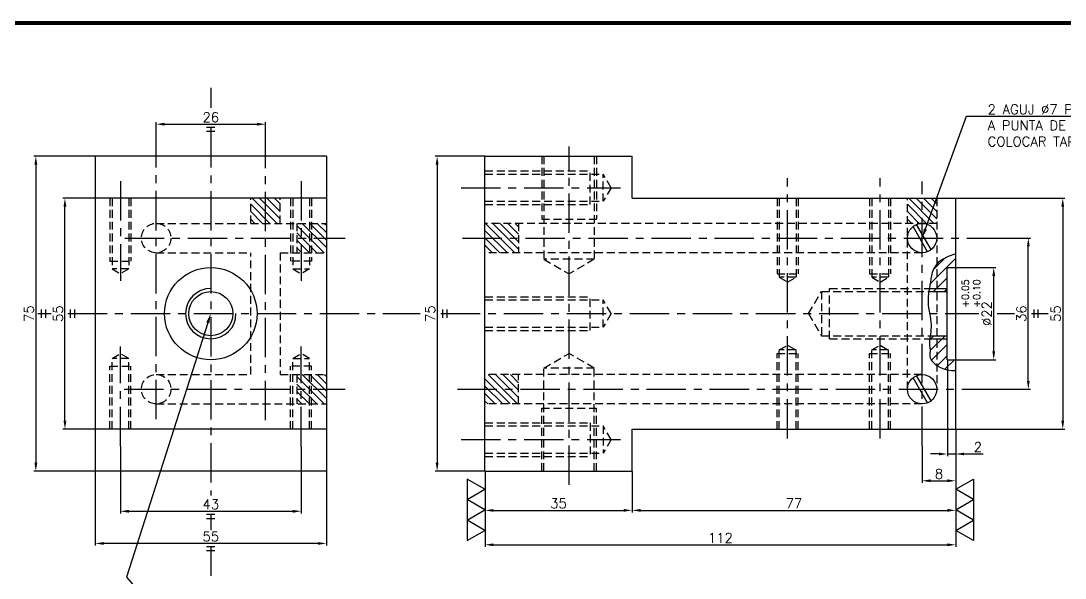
# Model space of a CAD drawing. Extents: x -13768 to 18086, y -10615 to 1188.
# Drawn here: x 1922.9 to 2171.4, y 154.8 to 287.5 of the extents above; entities that cross this region are included whole.
import ezdxf
from ezdxf import colors
from ezdxf.entities.mleader import LeaderData, LeaderLine
from ezdxf.math import Vec2, Vec3

# ---------------------------------------------------------------- set-up
doc = ezdxf.new("R2010")
doc.units = 0
doc.header["$LTSCALE"] = 7.5
doc.header["$MEASUREMENT"] = 0
doc.linetypes.add('CENTER', pattern=[2, 1.25, -0.25, 0.25, -0.25])
doc.linetypes.add('HIDDEN', pattern=[0.375, 0.25, -0.125])
doc.layers.get('0').update_dxf_attribs({"linetype": 'CONTINUOUS'})
doc.layers.get('DEFPOINTS').update_dxf_attribs({"linetype": 'CONTINUOUS'})
for name, color, linetype in [('0-CO', 3, 'CONTINUOUS'), ('CL', 1, 'CENTER'), ('CO', 3, 'CONTINUOUS'), ('FI', 1, 'CONTINUOUS'), ('OC', 1, 'HIDDEN'), ('RY', 5, 'CONTINUOUS')]:
    doc.layers.add(name, color=color, linetype=linetype)
doc.styles.add('ROMANS', font='ROMANS.SHX')
doc.dimstyles.new('1', dxfattribs={"dimtxt": 2.3, "dimasz": 2, "dimexe": 0.5, "dimexo": 0.0625, "dimgap": 0.5, "dimtad": 1, "dimdec": 4, "dimdsep": 46, "dimtxsty": 'ROMANS', "dimcen": -2, "dimclrt": 7, "dimadec": 0, "dimazin": 0, "dimtfac": 0.869565, "dimtdec": 4, "dimtmove": 0, "dimatfit": 3, "dimfxl": 1, "dimtolj": 1, "dimarcsym": 0})
pattern_1 = [(135, (14692.9719, 19673.561), (-0.883883476, -0.883883476), [])]
pattern_2 = [(135, (14728.3011, 19673.561), (-0.883883476, -0.883883476), [])]

# ---------------------------------------------------------------- blocks, each defined once
blk = doc.blocks.new('A3G')
at = {"const_width": 1}
blk.add_lwpolyline([(25, 287), (410, 287), (410, 10), (25, 10)], close=True, dxfattribs=at)
blk = doc.blocks.new('*D335')
at = {"layer": 'CO', "color": 0, "lineweight": -2}
for p, q in [((2033.35, 180.21), (2033.35, 170.42)), ((2068.35, 180.21), (2068.35, 170.42)), ((2035.35, 170.92), (2066.35, 170.92))]:
    blk.add_line(p, q, dxfattribs=at)
at = {"layer": 'CO', "color": 0}
for points in [[(2035.35, 171.26), (2035.35, 170.59), (2033.35, 170.92)], [(2066.35, 171.26), (2066.35, 170.59), (2068.35, 170.92)]]:
    blk.add_solid(points, dxfattribs=at)
at = {"layer": 'DEFPOINTS', "color": 0}
for p in [(2033.35, 180.27), (2068.35, 180.27), (2068.35, 170.92)]:
    blk.add_point(p, dxfattribs=at)
at = {"layer": 'CO', "color": 7, "insert": (2050.85, 172.57), "char_height": 2.3, "attachment_point": 5, "style": 'ROMANS'}
blk.add_mtext('\\A1;35', dxfattribs=at)
blk = doc.blocks.new('*D336')
at = {"layer": 'CO', "color": 0, "lineweight": -2}
for p, q in [((2145.35, 190.21), (2145.35, 170.42)), ((2068.35, 180.21), (2068.35, 170.42)), ((2070.35, 170.92), (2143.35, 170.92))]:
    blk.add_line(p, q, dxfattribs=at)
at = {"layer": 'CO', "color": 0}
for points in [[(2070.35, 171.26), (2070.35, 170.59), (2068.35, 170.92)], [(2143.35, 171.26), (2143.35, 170.59), (2145.35, 170.92)]]:
    blk.add_solid(points, dxfattribs=at)
at = {"layer": 'DEFPOINTS', "color": 0}
for p in [(2145.35, 190.27), (2068.35, 180.27), (2145.35, 170.92)]:
    blk.add_point(p, dxfattribs=at)
at = {"layer": 'CO', "color": 7, "insert": (2106.85, 172.57), "char_height": 2.3, "attachment_point": 5, "style": 'ROMANS'}
blk.add_mtext('\\A1;77', dxfattribs=at)
blk = doc.blocks.new('*D337')
at = {"layer": 'CO', "color": 0, "lineweight": -2}
for p, q in [((2145.35, 190.21), (2145.35, 162.23)), ((2033.35, 180.21), (2033.35, 162.23)), ((2035.35, 162.73), (2143.35, 162.73))]:
    blk.add_line(p, q, dxfattribs=at)
at = {"layer": 'CO', "color": 0}
for points in [[(2035.35, 163.06), (2035.35, 162.39), (2033.35, 162.73)], [(2143.35, 163.06), (2143.35, 162.39), (2145.35, 162.73)]]:
    blk.add_solid(points, dxfattribs=at)
at = {"layer": 'DEFPOINTS', "color": 0}
for p in [(2145.35, 190.27), (2033.35, 180.27), (2145.35, 162.73)]:
    blk.add_point(p, dxfattribs=at)
at = {"layer": 'CO', "color": 7, "insert": (2089.35, 164.38), "char_height": 2.3, "attachment_point": 5, "style": 'ROMANS'}
blk.add_mtext('\\A1;112', dxfattribs=at)
blk = doc.blocks.new('*D346')
at = {"layer": 'CO', "color": 0, "lineweight": -2}
for p, q in [((2145.35, 190.15), (2145.35, 177.47)), ((2137.35, 186.18), (2137.35, 177.47)), ((2139.35, 177.97), (2143.35, 177.97))]:
    blk.add_line(p, q, dxfattribs=at)
at = {"layer": 'CO', "color": 0}
for points in [[(2139.35, 178.31), (2139.35, 177.64), (2137.35, 177.97)], [(2143.35, 178.31), (2143.35, 177.64), (2145.35, 177.97)]]:
    blk.add_solid(points, dxfattribs=at)
at = {"layer": 'DEFPOINTS', "color": 0}
for p in [(2145.35, 190.21), (2137.35, 186.25), (2145.35, 177.97)]:
    blk.add_point(p, dxfattribs=at)
at = {"layer": 'CO', "color": 7, "insert": (2141.35, 179.62), "char_height": 2.3, "attachment_point": 5, "style": 'ROMANS'}
blk.add_mtext('\\A1;8', dxfattribs=at)
blk = doc.blocks.new('*D347')
at = {"layer": 'CO', "color": 0, "lineweight": -2}
for p, q in [((2149.73, 235.77), (2163.12, 235.77)), ((2162.62, 201.77), (2162.62, 233.77)), ((2149.73, 199.77), (2163.12, 199.77))]:
    blk.add_line(p, q, dxfattribs=at)
at = {"layer": 'CO', "color": 0}
for points in [[(2162.28, 233.77), (2162.95, 233.77), (2162.62, 235.77)], [(2162.28, 201.77), (2162.95, 201.77), (2162.62, 199.77)]]:
    blk.add_solid(points, dxfattribs=at)
at = {"layer": 'DEFPOINTS', "color": 0}
for p in [(2149.66, 235.77), (2162.62, 235.77), (2149.66, 199.77)]:
    blk.add_point(p, dxfattribs=at)
at = {"layer": 'CO', "color": 7, "insert": (2160.97, 217.77), "char_height": 2.3, "attachment_point": 5, "rotation": 90, "style": 'ROMANS'}
blk.add_mtext('\\A1;36', dxfattribs=at)
blk = doc.blocks.new('*D348')
at = {"layer": 'CO', "color": 0, "lineweight": -2}
for p, q in [((2145.41, 245.27), (2171.31, 245.27)), ((2170.81, 243.27), (2170.81, 192.27)), ((2145.41, 190.27), (2171.31, 190.27))]:
    blk.add_line(p, q, dxfattribs=at)
at = {"layer": 'CO', "color": 0}
for points in [[(2170.47, 243.27), (2171.14, 243.27), (2170.81, 245.27)], [(2170.47, 192.27), (2171.14, 192.27), (2170.81, 190.27)]]:
    blk.add_solid(points, dxfattribs=at)
at = {"layer": 'DEFPOINTS', "color": 0}
for p in [(2145.35, 245.27), (2145.35, 190.27), (2170.81, 190.27)]:
    blk.add_point(p, dxfattribs=at)
at = {"layer": 'CO', "color": 7, "insert": (2169.16, 217.77), "char_height": 2.3, "attachment_point": 5, "rotation": 90, "style": 'ROMANS'}
blk.add_mtext('\\A1;55', dxfattribs=at)
blk = doc.blocks.new('*D349')
at = {"layer": 'CO', "color": 0, "lineweight": -2}
for p, q in [((2033.29, 255.27), (2021.46, 255.27)), ((2021.96, 253.27), (2021.96, 182.27)), ((2033.29, 180.27), (2021.46, 180.27))]:
    blk.add_line(p, q, dxfattribs=at)
at = {"layer": 'CO', "color": 0}
for points in [[(2021.62, 253.27), (2022.29, 253.27), (2021.96, 255.27)], [(2021.62, 182.27), (2022.29, 182.27), (2021.96, 180.27)]]:
    blk.add_solid(points, dxfattribs=at)
at = {"layer": 'DEFPOINTS', "color": 0}
for p in [(2033.35, 255.27), (2021.96, 180.27), (2033.35, 180.27)]:
    blk.add_point(p, dxfattribs=at)
at = {"layer": 'CO', "color": 7, "insert": (2020.31, 217.77), "char_height": 2.3, "attachment_point": 5, "rotation": 90, "style": 'ROMANS'}
blk.add_mtext('\\A1;75', dxfattribs=at)
blk = doc.blocks.new('*D350')
at = {"layer": 'CO', "color": 0, "lineweight": -2}
for p, q in [((1940.61, 180.21), (1940.61, 162.55)), ((1995.61, 180.21), (1995.61, 162.55)), ((1993.61, 163.05), (1942.61, 163.05))]:
    blk.add_line(p, q, dxfattribs=at)
at = {"layer": 'CO', "color": 0}
for points in [[(1942.61, 163.38), (1942.61, 162.71), (1940.61, 163.05)], [(1993.61, 163.38), (1993.61, 162.71), (1995.61, 163.05)]]:
    blk.add_solid(points, dxfattribs=at)
at = {"layer": 'DEFPOINTS', "color": 0}
for p in [(1940.61, 180.27), (1995.61, 180.27), (1940.61, 163.05)]:
    blk.add_point(p, dxfattribs=at)
at = {"layer": 'CO', "color": 7, "insert": (1968.11, 164.7), "char_height": 2.3, "attachment_point": 5, "style": 'ROMANS'}
blk.add_mtext('\\A1;55', dxfattribs=at)
blk = doc.blocks.new('*D351')
at = {"layer": 'CO', "color": 0, "lineweight": -2}
for p, q in [((1940.54, 245.27), (1932.91, 245.27)), ((1933.41, 192.27), (1933.41, 243.27)), ((1940.54, 190.27), (1932.91, 190.27))]:
    blk.add_line(p, q, dxfattribs=at)
at = {"layer": 'CO', "color": 0}
for points in [[(1933.07, 243.27), (1933.74, 243.27), (1933.41, 245.27)], [(1933.07, 192.27), (1933.74, 192.27), (1933.41, 190.27)]]:
    blk.add_solid(points, dxfattribs=at)
at = {"layer": 'DEFPOINTS', "color": 0}
for p in [(1933.41, 245.27), (1940.61, 245.27), (1940.61, 190.27)]:
    blk.add_point(p, dxfattribs=at)
at = {"layer": 'CO', "color": 7, "insert": (1931.76, 217.77), "char_height": 2.3, "attachment_point": 5, "rotation": 90, "style": 'ROMANS'}
blk.add_mtext('\\A1;55', dxfattribs=at)
blk = doc.blocks.new('*D352')
at = {"layer": 'CO', "color": 0, "lineweight": -2}
for p, q in [((1940.54, 255.27), (1925.99, 255.27)), ((1926.49, 253.27), (1926.49, 182.27)), ((1940.54, 180.27), (1925.99, 180.27))]:
    blk.add_line(p, q, dxfattribs=at)
at = {"layer": 'CO', "color": 0}
for points in [[(1926.16, 253.27), (1926.83, 253.27), (1926.49, 255.27)], [(1926.16, 182.27), (1926.83, 182.27), (1926.49, 180.27)]]:
    blk.add_solid(points, dxfattribs=at)
at = {"layer": 'DEFPOINTS', "color": 0}
for p in [(1940.61, 255.27), (1926.49, 180.27), (1940.61, 180.27)]:
    blk.add_point(p, dxfattribs=at)
at = {"layer": 'CO', "color": 7, "insert": (1924.84, 217.77), "char_height": 2.3, "attachment_point": 5, "rotation": 90, "style": 'ROMANS'}
blk.add_mtext('\\A1;75', dxfattribs=at)
blk = doc.blocks.new('*D354')
at = {"layer": 'CO', "color": 0, "lineweight": -2}
for p, q in [((1955.11, 257.61), (1955.11, 263.39)), ((1981.11, 257.61), (1981.11, 263.39)), ((1957.11, 262.89), (1979.11, 262.89))]:
    blk.add_line(p, q, dxfattribs=at)
at = {"layer": 'CO', "color": 0}
for points in [[(1957.11, 263.23), (1957.11, 262.56), (1955.11, 262.89)], [(1979.11, 263.23), (1979.11, 262.56), (1981.11, 262.89)]]:
    blk.add_solid(points, dxfattribs=at)
at = {"layer": 'DEFPOINTS', "color": 0}
for p in [(1981.11, 262.89), (1955.11, 257.55), (1981.11, 257.55)]:
    blk.add_point(p, dxfattribs=at)
at = {"layer": 'CO', "color": 7, "insert": (1968.11, 264.54), "char_height": 2.3, "attachment_point": 5, "style": 'ROMANS'}
blk.add_mtext('\\A1;26', dxfattribs=at)
blk = doc.blocks.new('*D355')
at = {"layer": 'CO', "color": 0, "lineweight": -2}
for p, q in [((1946.61, 186.14), (1946.61, 170.21)), ((1989.61, 186.14), (1989.61, 170.21)), ((1948.61, 170.71), (1987.61, 170.71))]:
    blk.add_line(p, q, dxfattribs=at)
at = {"layer": 'CO', "color": 0}
for points in [[(1948.61, 171.04), (1948.61, 170.37), (1946.61, 170.71)], [(1987.61, 171.04), (1987.61, 170.37), (1989.61, 170.71)]]:
    blk.add_solid(points, dxfattribs=at)
at = {"layer": 'DEFPOINTS', "color": 0}
for p in [(1946.61, 186.2), (1989.61, 186.2), (1989.61, 170.71)]:
    blk.add_point(p, dxfattribs=at)
at = {"layer": 'CO', "color": 7, "insert": (1968.11, 172.36), "char_height": 2.3, "attachment_point": 5, "style": 'ROMANS'}
blk.add_mtext('\\A1;43', dxfattribs=at)
blk = doc.blocks.new('*D399')
at = {"layer": 'CO', "color": 0, "lineweight": -2}
for p, q in [((2145.41, 228.77), (2154.89, 228.77)), ((2154.39, 208.77), (2154.39, 226.77)), ((2145.41, 206.77), (2154.89, 206.77))]:
    blk.add_line(p, q, dxfattribs=at)
at = {"layer": 'CO', "color": 0}
for points in [[(2154.06, 226.77), (2154.73, 226.77), (2154.39, 228.77)], [(2154.06, 208.77), (2154.73, 208.77), (2154.39, 206.77)]]:
    blk.add_solid(points, dxfattribs=at)
at = {"layer": 'DEFPOINTS', "color": 0}
for p in [(2145.35, 228.77), (2154.39, 228.77), (2145.35, 206.77)]:
    blk.add_point(p, dxfattribs=at)
at = {"layer": 'CO', "color": 7, "insert": (2152.74, 217.77), "char_height": 2.3, "attachment_point": 5, "rotation": 90, "style": 'ROMANS'}
blk.add_mtext('\\A1;%%C22', dxfattribs=at)
blk = doc.blocks.new('*D400')
at = {"layer": 'CO', "color": 0, "lineweight": -2}
for p, q in [((2143.35, 206.71), (2143.35, 183.85)), ((2145.35, 190.21), (2145.35, 183.85)), ((2141.35, 184.35), (2139.35, 184.35)), ((2143.35, 184.35), (2145.35, 184.35)), ((2147.35, 184.35), (2151.88, 184.35))]:
    blk.add_line(p, q, dxfattribs=at)
at = {"layer": 'CO', "color": 0}
for points in [[(2141.35, 184.68), (2141.35, 184.02), (2143.35, 184.35)], [(2147.35, 184.68), (2147.35, 184.02), (2145.35, 184.35)]]:
    blk.add_solid(points, dxfattribs=at)
at = {"layer": 'DEFPOINTS', "color": 0}
for p in [(2143.35, 206.77), (2145.35, 190.27), (2145.35, 184.35)]:
    blk.add_point(p, dxfattribs=at)
at = {"layer": 'CO', "color": 7, "insert": (2150.61, 186), "char_height": 2.3, "attachment_point": 5, "style": 'ROMANS'}
blk.add_mtext('\\A1;2', dxfattribs=at)
blk = doc.blocks.new('TOL')
at = {"layer": '0-CO', "style": 'ROMANS'}
for tag, p in [('TOLSUP', (2.34, 3.94)), ('TOLINF', (2.34, 1.29))]:
    blk.add_attdef(tag, p, '', height=1.64, dxfattribs=at)

msp = doc.modelspace()

# ---------------------------------------------------------------- hatches: boundary and pattern name
at = {"layer": 'CO'}
h = msp.add_hatch(dxfattribs=at)
h.set_pattern_fill('ANSI31', color=256, scale=10, angle=90, style=0)
h.set_pattern_definition(pattern_2)
h.paths.add_polyline_path([(1984.60617, 239.27395), (1984.60617, 245.27395), (1981.10617, 245.27395), (1981.10617, 239.27395)])
h.paths.add_polyline_path([(1977.60617, 239.27395), (1981.10617, 239.27395), (1981.10617, 245.27395), (1977.60617, 245.27395)])
h = msp.add_hatch(dxfattribs=at)
h.set_pattern_fill('ANSI31', color=256, scale=10, angle=90, style=0)
h.set_pattern_definition([(135, (14884.5428, 19673.561), (-0.883883476, -0.883883476), [])])
h.paths.add_polyline_path([(2137.34794, 245.27395), (2137.34794, 239.27395), (2140.84794, 239.27395), (2140.84794, 245.27395)])
h.paths.add_polyline_path([(2133.84794, 245.27395), (2133.84794, 239.27395), (2137.34794, 239.27395), (2137.34794, 245.27395)])
h = msp.add_hatch(dxfattribs=at)
h.set_pattern_fill('ANSI31', color=256, scale=10, angle=90, style=0)
h.set_pattern_definition([(135, (14728.3011, 19709.561), (-0.883883476, -0.883883476), [])])
h.paths.add_polyline_path([(1992.10617, 235.77395), (1992.10617, 232.27395), (1995.60617, 232.27395), (1995.60617, 235.77395)])
h.paths.add_polyline_path([(1992.10617, 239.27395), (1992.10617, 235.77395), (1995.60617, 235.77395), (1995.60617, 239.27395)])
h.paths.add_polyline_path([(1991.60617, 239.27395), (1991.60617, 235.77395), (1992.10617, 235.77395), (1992.10617, 239.27395)])
h.paths.add_polyline_path([(1991.60617, 235.77395), (1991.60617, 232.27395), (1992.10617, 232.27395), (1992.10617, 235.77395)])
h.paths.add_polyline_path([(1989.60617, 235.77395), (1989.60617, 232.27395), (1991.60617, 232.27395), (1991.60617, 235.77395)])
h.paths.add_polyline_path([(1989.60617, 239.27395), (1989.60617, 235.77395), (1991.60617, 235.77395), (1991.60617, 239.27395)])
h.paths.add_polyline_path([(1988.60617, 239.27395), (1988.60617, 235.77395), (1989.60617, 235.77395), (1989.60617, 239.27395)])
h.paths.add_polyline_path([(1988.60617, 235.77395), (1988.60617, 232.27395), (1989.60617, 232.27395), (1989.60617, 235.77395)])
h = msp.add_hatch(dxfattribs=at)
h.set_pattern_fill('ANSI31', color=256, scale=10, angle=90, style=0)
h.set_pattern_definition(pattern_1)
h.paths.add_polyline_path([(2033.34794, 235.77395), (2033.34794, 232.27395), (2041.34794, 232.27395), (2041.34794, 235.77395)])
h.paths.add_polyline_path([(2033.34794, 239.27395), (2033.34794, 235.77395), (2041.34794, 235.77395), (2041.34794, 239.27395)])
h = msp.add_hatch(dxfattribs=at)
h.set_pattern_fill('ANSI31', color=256, scale=10, angle=90, style=0)
h.set_pattern_definition(pattern_2)
h.paths.add_polyline_path([(1992.10617, 199.77395), (1992.10617, 196.27395), (1995.60617, 196.27395), (1995.60617, 199.77395)])
h.paths.add_polyline_path([(1992.10617, 203.27395), (1992.10617, 199.77395), (1995.60617, 199.77395), (1995.60617, 203.27395)])
h.paths.add_polyline_path([(1991.60617, 203.27395), (1991.60617, 199.77395), (1992.10617, 199.77395), (1992.10617, 203.27395)])
h.paths.add_polyline_path([(1991.60617, 199.77395), (1991.60617, 196.27395), (1992.10617, 196.27395), (1992.10617, 199.77395)])
h.paths.add_polyline_path([(1989.60617, 199.77395), (1989.60617, 196.27395), (1991.60617, 196.27395), (1991.60617, 199.77395)])
h.paths.add_polyline_path([(1989.60617, 203.27395), (1989.60617, 199.77395), (1991.60617, 199.77395), (1991.60617, 203.27395)])
h.paths.add_polyline_path([(1988.60617, 203.27395), (1988.60617, 199.77395), (1989.60617, 199.77395), (1989.60617, 203.27395)])
h.paths.add_polyline_path([(1988.60617, 199.77395), (1988.60617, 196.27395), (1989.60617, 196.27395), (1989.60617, 199.77395)])
h = msp.add_hatch(dxfattribs=at)
h.set_pattern_fill('ANSI31', color=256, scale=10, angle=90, style=0)
h.set_pattern_definition(pattern_1)
h.paths.add_polyline_path([(2033.34794, 199.77395), (2033.34794, 196.27395), (2041.34794, 196.27395), (2041.34794, 199.77395)])
h.paths.add_polyline_path([(2033.34794, 203.27395), (2033.34794, 199.77395), (2041.34794, 199.77395), (2041.34794, 203.27395)])
at = {"layer": 'RY'}
h = msp.add_hatch(dxfattribs=at)
h.set_pattern_fill('ANSI31', color=256, scale=15, style=0)
h.set_pattern_definition([(45, (11842.4149, -10022.9825), (-1.32582521, 1.32582521), [])])
h.paths.add_polyline_path([(2143.34794, 228.77395), (2145.34794, 228.77395), (2145.34794, 232.01217), (2143.56692, 231.38177), (2142.20557, 230.69262), (2141.20281, 229.95732), (2140.84794, 229.57042), (2140.84794, 223.77395), (2143.34794, 223.77395)])
h.paths.add_polyline_path([(2140.84794, 229.57042), (2140.49759, 229.18847), (2140.02885, 228.39865), (2139.73552, 227.60045), (2139.55655, 226.80648), (2139.43086, 226.02932), (2139.30867, 225.27874), (2139.1852, 224.55324), (2139.06692, 223.84847), (2139.05538, 223.77395), (2140.84794, 223.77395)])
h.paths.add_polyline_path([(2140.84794, 223.77395), (2139.05538, 223.77395), (2138.96034, 223.1601), (2138.94254, 223.02395), (2140.84794, 223.02395)])
h.paths.add_polyline_path([(2143.34794, 223.77395), (2140.84794, 223.77395), (2140.84794, 223.02395), (2143.34794, 223.02395)])
h.paths.add_polyline_path([(2143.34794, 211.77395), (2140.84794, 211.77395), (2140.84794, 205.45043), (2141.05653, 205.29826), (2141.72298, 204.91953), (2142.48784, 204.59777), (2143.34861, 204.35611), (2144.3028, 204.21768), (2145.34794, 204.20561), (2145.34794, 206.77395), (2143.34794, 206.77395)])
h.paths.add_polyline_path([(2140.84794, 211.77395), (2139.17928, 211.77395), (2139.1376, 211.45446), (2139.10111, 211.05396), (2139.09211, 210.69595), (2139.10601, 210.37572), (2139.13545, 210.08693), (2139.17307, 209.82326), (2139.2115, 209.57838), (2139.24339, 209.34596), (2139.26138, 209.11966), (2139.25811, 208.89316), (2139.2303, 208.66057), (2139.19099, 208.41783), (2139.1573, 208.1613), (2139.14636, 207.88736), (2139.17528, 207.59239), (2139.26118, 207.27276), (2139.4212, 206.92485), (2139.67244, 206.54503), (2140.02877, 206.13414), (2140.49096, 205.71084), (2140.84794, 205.45043)])
h.paths.add_polyline_path([(2140.84794, 212.52395), (2139.28567, 212.52395), (2139.26458, 212.37407), (2139.19516, 211.89564), (2139.17928, 211.77395), (2140.84794, 211.77395)])
h.paths.add_polyline_path([(2143.34794, 212.52395), (2140.84794, 212.52395), (2140.84794, 211.77395), (2143.34794, 211.77395)])

# ---------------------------------------------------------------- linework, layer by layer
for p, q in [((1995.60617, 255.27395), (1940.60617, 255.27395)), ((1940.60617, 255.27395), (1940.60617, 180.27395)), ((1995.60617, 255.27395), (1995.60617, 180.27395)), ((2033.34794, 255.27395), (2068.34794, 255.27395)), ((2033.34794, 180.27395), (2033.34794, 255.27395)), ((2068.34794, 245.27395), (2068.34794, 255.27395)), ((1995.60617, 245.27395), (1940.60617, 245.27395)), ((2068.34794, 245.27395), (2145.34794, 245.27395)), ((2145.34794, 190.27395), (2145.34794, 245.27395)), ((2138.64697, 232.52395), (2135.18287, 238.52395)), ((2139.513, 233.02395), (2136.0489, 239.02395)), ((2143.34794, 206.77395), (2143.34794, 228.77395)), ((2143.34794, 228.77395), (2145.34794, 228.77395)), ((2138.94254, 223.02395), (2143.34794, 223.02395)), ((2139.28567, 212.52395), (2143.34794, 212.52395)), ((2143.34794, 206.77395), (2145.34794, 206.77395)), ((2138.64697, 196.52395), (2135.18287, 202.52395)), ((2139.513, 197.02395), (2136.0489, 203.02395)), ((1995.60617, 190.27395), (1940.60617, 190.27395)), ((2068.34794, 190.27395), (2145.34794, 190.27395)), ((2068.34794, 180.27395), (2068.34794, 190.27395)), ((1995.60617, 180.27395), (1940.60617, 180.27395)), ((2033.34794, 180.27395), (2068.34794, 180.27395))]:
    msp.add_line(p, q)
for centre, radius in [((2137.34794, 235.77395), 3.5), ((1968.10617, 217.77395), 11), ((1968.10617, 217.77395), 5.25), ((2137.34794, 199.77395), 3.5)]:
    msp.add_circle(centre, radius)
at = {"layer": 'CL'}
for p, q in [((1968.10617, 271.52439), (1968.10617, 266.79201)), ((1968.10617, 261.94421), (1968.10617, 174.45971)), ((1955.10617, 192.60943), (1955.10617, 257.54565)), ((1981.10617, 192.39663), (1981.10617, 257.54565)), ((2053.34794, 176.98246), (2053.34794, 257.54565)), ((1946.60617, 249.34713), (1946.60617, 225.5863)), ((1989.60617, 249.34713), (1989.60617, 225.5863)), ((2105.34794, 188.04637), (2105.34794, 250.01057)), ((2127.34794, 188.04637), (2127.34794, 250.01057)), ((2137.34794, 186.24695), (2137.34794, 249.25655)), ((2027.64594, 247.77395), (2065.56421, 247.77395)), ((1947.65598, 235.77395), (2000.05408, 235.77395)), ((2027.97403, 235.77395), (2149.66353, 235.77395)), ((1926.95408, 217.77395), (1930.15013, 217.77395)), ((1934.06365, 217.77395), (2017.95173, 217.77395)), ((2022.81831, 217.77395), (2150.86185, 217.77395)), ((2155.1994, 217.77395), (2159.32807, 217.77395)), ((2163.34636, 217.77395), (2167.36464, 217.77395)), ((1946.60617, 186.20078), (1946.60617, 209.96161)), ((1989.60617, 186.20078), (1989.60617, 209.96161)), ((1947.46366, 199.77395), (2000.05408, 199.77395)), ((2026.7922, 199.77395), (2149.66353, 199.77395)), ((2027.64594, 187.77395), (2065.56421, 187.77395)), ((1968.10617, 170.01731), (1968.10617, 166.21874)), ((1968.10617, 162.29139), (1968.10617, 155.29429))]:
    msp.add_line(p, q, dxfattribs=at)
at = {"layer": 'CO'}
for p, q in [((1969.07808, 262.11851), (1967.07796, 262.11851)), ((1969.07808, 261.11851), (1967.07796, 261.11851)), ((1927.77241, 218.74586), (1927.77241, 216.74574)), ((1928.77241, 218.74586), (1928.77241, 216.74574)), ((1934.68716, 218.74586), (1934.68716, 216.74574)), ((1935.68716, 218.74586), (1935.68716, 216.74574)), ((2023.23613, 218.74586), (2023.23613, 216.74574)), ((2024.23613, 218.74586), (2024.23613, 216.74574)), ((2163.89628, 218.74586), (2163.89628, 216.74574)), ((2164.89628, 218.74586), (2164.89628, 216.74574)), ((1969.07808, 169.93203), (1967.07796, 169.93203)), ((1969.07808, 168.93203), (1967.07796, 168.93203)), ((1969.07808, 162.27133), (1967.07796, 162.27133)), ((1969.07808, 161.27133), (1967.07796, 161.27133))]:
    msp.add_line(p, q, dxfattribs=at)
for points in [[(2033.34794, 175.9362), (2029.11454, 178.38035), (2029.11454, 173.49205)], [(2145.34794, 175.9362), (2149.58133, 178.38035), (2149.58133, 173.49205)], [(2033.34794, 171.04789), (2029.11454, 173.49205), (2029.11454, 168.60374)], [(2145.34794, 171.04789), (2149.58133, 173.49205), (2149.58133, 168.60374)], [(2033.34794, 166.15959), (2029.11454, 168.60374), (2029.11454, 163.71544)], [(2145.34794, 166.15959), (2149.58133, 168.60374), (2149.58133, 163.71544)]]:
    msp.add_lwpolyline(points, close=True, dxfattribs=at)
at = {"layer": 'FI'}
for p, q in [((2139.05538, 223.77395), (2143.34794, 223.77395)), ((2139.17928, 211.77395), (2143.34794, 211.77395))]:
    msp.add_line(p, q, dxfattribs=at)
msp.add_lwpolyline([(2145.34794, 232.01217), (2143.56692, 231.38177), (2142.20557, 230.69262), (2141.20281, 229.95732), (2140.49759, 229.18847), (2140.02885, 228.39865), (2139.73552, 227.60045), (2139.55655, 226.80648), (2139.43086, 226.02932), (2139.30867, 225.27874), (2139.1852, 224.55324), (2139.06692, 223.84847), (2138.96034, 223.1601), (2138.87193, 222.48379), (2138.80818, 221.81521), (2138.77557, 221.15003), (2138.78059, 220.48391), (2138.82683, 219.81369), (2138.90626, 219.14094), (2139.00795, 218.46842), (2139.12098, 217.79886), (2139.23441, 217.13502), (2139.33733, 216.47965), (2139.4188, 215.83549), (2139.4679, 215.2053), (2139.47706, 214.59193), (2139.45211, 213.9987), (2139.40225, 213.42903), (2139.33668, 212.88635), (2139.26458, 212.37407), (2139.19516, 211.89564), (2139.1376, 211.45446), (2139.10111, 211.05396), (2139.09211, 210.69595), (2139.10601, 210.37572), (2139.13545, 210.08693), (2139.17307, 209.82326), (2139.2115, 209.57838), (2139.24339, 209.34596), (2139.26138, 209.11966), (2139.25811, 208.89316), (2139.2303, 208.66057), (2139.19099, 208.41783), (2139.1573, 208.1613), (2139.14636, 207.88736), (2139.17528, 207.59239), (2139.26118, 207.27276), (2139.4212, 206.92485), (2139.67244, 206.54503), (2140.02877, 206.13414), (2140.49096, 205.71084), (2141.05653, 205.29826), (2141.72298, 204.91953), (2142.48784, 204.59777), (2143.34861, 204.35611), (2144.3028, 204.21768), (2145.34794, 204.20561)], dxfattribs=at)
msp.add_arc((1968.10617, 217.77395), 6, 90, 0, dxfattribs=at)
at = {"layer": 'OC'}
for p, q in [((2046.84794, 255.27395), (2046.84794, 240.27395)), ((2047.34794, 255.27395), (2047.34794, 230.73806)), ((2059.34794, 255.27395), (2059.34794, 230.73806)), ((2059.84794, 255.27395), (2059.84794, 240.27395)), ((2033.34794, 251.77395), (2058.34794, 251.77395)), ((2033.34794, 251.02395), (2061.47155, 251.02395)), ((2058.34794, 243.77395), (2058.34794, 251.77395)), ((2063.34794, 247.77395), (2061.47155, 251.02395)), ((2061.47155, 244.52395), (2061.47155, 251.02395)), ((2063.34794, 247.77395), (2061.47155, 244.52395)), ((1944.10617, 245.27395), (1944.10617, 230.27395)), ((1944.60617, 245.27395), (1944.60617, 228.42865)), ((1948.60617, 245.27395), (1948.60617, 228.42865)), ((1949.10617, 245.27395), (1949.10617, 230.27395)), ((1977.60617, 239.27395), (1977.60617, 245.27395)), ((1984.60617, 239.27395), (1984.60617, 245.27395)), ((1987.10617, 245.27395), (1987.10617, 230.27395)), ((1987.60617, 245.27395), (1987.60617, 228.42865)), ((1991.60617, 245.27395), (1991.60617, 228.42865)), ((1992.10617, 245.27395), (1992.10617, 230.27395)), ((2033.34794, 244.52395), (2061.47155, 244.52395)), ((2033.34794, 243.77395), (2058.34794, 243.77395)), ((2102.84794, 245.27395), (2102.84794, 227.27395)), ((2103.34794, 245.27395), (2103.34794, 226.42865)), ((2107.34794, 245.27395), (2107.34794, 226.42865)), ((2107.84794, 245.27395), (2107.84794, 227.27395)), ((2124.84794, 245.27395), (2124.84794, 227.27395)), ((2125.34794, 245.27395), (2125.34794, 226.42865)), ((2129.34794, 245.27395), (2129.34794, 226.42865)), ((2129.84794, 245.27395), (2129.84794, 227.27395)), ((2133.84794, 199.77395), (2133.84794, 245.27395)), ((2140.84794, 245.27395), (2140.84794, 199.77395)), ((1955.10617, 239.27395), (1995.60617, 239.27395)), ((1988.60617, 239.27395), (1988.60617, 232.27395)), ((2140.84794, 239.27395), (2033.34794, 239.27395)), ((2041.34794, 239.27395), (2041.34794, 232.27395)), ((2046.84794, 240.27395), (2059.84794, 240.27395)), ((1955.10617, 232.27395), (1977.60617, 232.27395)), ((1977.60617, 203.27395), (1977.60617, 232.27395)), ((1984.60617, 232.27395), (1995.60617, 232.27395)), ((1984.60617, 232.27395), (1984.60617, 203.27395)), ((2137.34794, 232.27395), (2033.34794, 232.27395)), ((1944.10617, 230.27395), (1949.10617, 230.27395)), ((1992.10617, 230.27395), (1987.10617, 230.27395)), ((2047.34794, 230.73806), (2053.34794, 227.27395)), ((2059.34794, 230.73806), (2047.34794, 230.73806)), ((2059.34794, 230.73806), (2053.34794, 227.27395)), ((1944.60617, 228.42865), (1946.60617, 227.27395)), ((1948.60617, 228.42865), (1944.60617, 228.42865)), ((1948.60617, 228.42865), (1946.60617, 227.27395)), ((1987.60617, 228.42865), (1989.60617, 227.27395)), ((1987.60617, 228.42865), (1991.60617, 228.42865)), ((1991.60617, 228.42865), (1989.60617, 227.27395)), ((2102.84794, 227.27395), (2107.84794, 227.27395)), ((2103.34794, 226.42865), (2105.34794, 225.27395)), ((2107.34794, 226.42865), (2103.34794, 226.42865)), ((2105.34794, 225.27395), (2107.34794, 226.42865)), ((2124.84794, 227.27395), (2129.84794, 227.27395)), ((2125.34794, 226.42865), (2127.34794, 225.27395)), ((2129.34794, 226.42865), (2125.34794, 226.42865)), ((2127.34794, 225.27395), (2129.34794, 226.42865)), ((2115.34794, 223.77395), (2139.05538, 223.77395)), ((2115.34794, 211.77395), (2115.34794, 223.77395)), ((2033.34794, 221.77395), (2058.34794, 221.77395)), ((2058.34794, 213.77395), (2058.34794, 221.77395)), ((2110.34794, 217.77395), (2113.37902, 223.02395)), ((2113.37902, 223.02395), (2138.94254, 223.02395)), ((2113.37902, 223.02395), (2113.37902, 212.52395)), ((2033.34794, 221.02395), (2061.47155, 221.02395)), ((2063.34794, 217.77395), (2061.47155, 221.02395)), ((2061.47155, 214.52395), (2061.47155, 221.02395)), ((2063.34794, 217.77395), (2061.47155, 214.52395)), ((2110.34794, 217.77395), (2113.37902, 212.52395)), ((2033.34794, 214.52395), (2061.47155, 214.52395)), ((2033.34794, 213.77395), (2058.34794, 213.77395)), ((2113.37902, 212.52395), (2139.28567, 212.52395)), ((2115.34794, 211.77395), (2139.17928, 211.77395)), ((2103.34794, 209.11925), (2105.34794, 210.27395)), ((2103.34794, 190.27395), (2103.34794, 209.11925)), ((2107.34794, 209.11925), (2103.34794, 209.11925)), ((2105.34794, 210.27395), (2107.34794, 209.11925)), ((2107.34794, 190.27395), (2107.34794, 209.11925)), ((2125.34794, 209.11925), (2127.34794, 210.27395)), ((2125.34794, 190.27395), (2125.34794, 209.11925)), ((2129.34794, 209.11925), (2125.34794, 209.11925)), ((2127.34794, 210.27395), (2129.34794, 209.11925)), ((2129.34794, 190.27395), (2129.34794, 209.11925)), ((1944.60617, 207.11925), (1946.60617, 208.27395)), ((1944.60617, 190.27395), (1944.60617, 207.11925)), ((1948.60617, 207.11925), (1944.60617, 207.11925)), ((1948.60617, 207.11925), (1946.60617, 208.27395)), ((1948.60617, 190.27395), (1948.60617, 207.11925)), ((1987.60617, 207.11925), (1989.60617, 208.27395)), ((1987.60617, 190.27395), (1987.60617, 207.11925)), ((1987.60617, 207.11925), (1991.60617, 207.11925)), ((1991.60617, 207.11925), (1989.60617, 208.27395)), ((1991.60617, 190.27395), (1991.60617, 207.11925)), ((2047.34794, 204.80985), (2053.34794, 208.27395)), ((2059.34794, 204.80985), (2053.34794, 208.27395)), ((2102.84794, 208.27395), (2107.84794, 208.27395)), ((2102.84794, 190.27395), (2102.84794, 208.27395)), ((2107.84794, 190.27395), (2107.84794, 208.27395)), ((2124.84794, 208.27395), (2129.84794, 208.27395)), ((2124.84794, 190.27395), (2124.84794, 208.27395)), ((2129.84794, 190.27395), (2129.84794, 208.27395)), ((1944.10617, 205.27395), (1949.10617, 205.27395)), ((1944.10617, 190.27395), (1944.10617, 205.27395)), ((1949.10617, 190.27395), (1949.10617, 205.27395)), ((1992.10617, 205.27395), (1987.10617, 205.27395)), ((1987.10617, 190.27395), (1987.10617, 205.27395)), ((1992.10617, 190.27395), (1992.10617, 205.27395)), ((2047.34794, 180.27395), (2047.34794, 204.80985)), ((2059.34794, 204.80985), (2047.34794, 204.80985)), ((2059.34794, 180.27395), (2059.34794, 204.80985)), ((1955.10617, 203.27395), (1977.60617, 203.27395)), ((1984.60617, 203.27395), (1995.60617, 203.27395)), ((1988.60617, 203.27395), (1988.60617, 196.27395)), ((2137.34794, 203.27395), (2033.34794, 203.27395)), ((2041.34794, 196.27395), (2041.34794, 203.27395)), ((1955.10617, 196.27395), (1995.60617, 196.27395)), ((2137.34794, 196.27395), (2033.34794, 196.27395)), ((2046.84794, 195.27395), (2059.84794, 195.27395)), ((2046.84794, 180.27395), (2046.84794, 195.27395)), ((2059.84794, 180.27395), (2059.84794, 195.27395)), ((2033.34794, 191.77395), (2058.34794, 191.77395)), ((2058.34794, 191.77395), (2058.34794, 183.77395)), ((2033.34794, 191.02395), (2061.47155, 191.02395)), ((2063.34794, 187.77395), (2061.47155, 191.02395)), ((2061.47155, 191.02395), (2061.47155, 184.52395)), ((2063.34794, 187.77395), (2061.47155, 184.52395)), ((2033.34794, 184.52395), (2061.47155, 184.52395)), ((2033.34794, 183.77395), (2058.34794, 183.77395))]:
    msp.add_line(p, q, dxfattribs=at)
for centre in [(1955.10617, 235.77395), (1955.10617, 199.77395)]:
    msp.add_circle(centre, 3.5, dxfattribs=at)

# ---------------------------------------------------------------- block references
msp.add_blockref('A3G', (1890, 0))
at = {"layer": 'CO', "rotation": 90}
msp.add_blockref('TOL', (2152.41439, 216.86951), dxfattribs=at).add_auto_attribs({'TOLINF': '+0.10', 'TOLSUP': '+0.05'})

# ---------------------------------------------------------------- dimensions: what is measured, and where the dimension line sits
at = {"layer": 'CO'}
for base, p1, p2, picture, middle in [((1981.10617, 262.89251), (1955.10617, 257.54565), (1981.10617, 257.54565), '*D354', (1968.10617, 264.54251)), ((2145.34794, 184.35096), (2143.34794, 206.77395), (2145.34794, 190.27395), '*D400', (2150.6146, 186.00096)), ((2145.34794, 162.72633), (2033.34794, 180.27395), (2145.34794, 190.27395), '*D337', (2089.34794, 164.37633)), ((2145.34794, 177.97332), (2137.34794, 186.24695), (2145.34794, 190.21145), '*D346', (2141.34794, 179.62332)), ((1989.60617, 170.70603), (1946.60617, 186.20078), (1989.60617, 186.20078), '*D355', (1968.10617, 172.35603)), ((1940.60617, 163.04533), (1995.60617, 180.27395), (1940.60617, 180.27395), '*D350', (1968.10617, 164.69533)), ((2068.34794, 170.92496), (2033.34794, 180.27395), (2068.34794, 180.27395), '*D335', (2050.84794, 172.57496))]:
    dim = msp.add_linear_dim(base=base, p1=p1, p2=p2, dimstyle='1', dxfattribs=at)
    dim.commit()
    dim.dimension.update_dxf_attribs({"geometry": picture, "text_midpoint": middle})
for base, p1, p2, picture, middle in [((1926.49303, 180.27395), (1940.60617, 255.27395), (1940.60617, 180.27395), '*D352', (1924.84303, 217.77395)), ((2021.95675, 180.27395), (2033.34794, 255.27395), (2033.34794, 180.27395), '*D349', (2020.30675, 217.77395)), ((1933.40778, 245.27395), (1940.60617, 190.27395), (1940.60617, 245.27395), '*D351', (1931.75778, 217.77395)), ((2170.80547, 190.27395), (2145.34794, 245.27395), (2145.34794, 190.27395), '*D348', (2169.15547, 217.77395)), ((2162.6169, 235.77395), (2149.66353, 199.77395), (2149.66353, 235.77395), '*D347', (2160.9669, 217.77395))]:
    dim = msp.add_linear_dim(base=base, p1=p1, p2=p2, angle=90, dimstyle='1', dxfattribs=at)
    dim.commit()
    dim.dimension.update_dxf_attribs({"geometry": picture, "text_midpoint": middle})
dim = msp.add_linear_dim(base=(2154.39289, 228.77395), p1=(2145.34794, 206.77395), p2=(2145.34794, 228.77395), angle=90, text='%%C<>', dimstyle='1', dxfattribs=at)
dim.commit()
dim.dimension.update_dxf_attribs({"geometry": '*D399', "text_midpoint": (2152.74289, 217.77395)})
dim = msp.add_linear_dim(base=(2145.34794, 170.92496), p1=(2068.34794, 180.27395), p2=(2145.34794, 190.27395), dimstyle='1', override={"dimtmove": 1}, dxfattribs=at)
dim.commit()
dim.dimension.update_dxf_attribs({"geometry": '*D336', "text_midpoint": (2106.84794, 172.57496)})

# ---------------------------------------------------------------- leaders
ml = msp.add_multileader_mtext('Standard', dxfattribs=at)
ml.set_content('2 AGUJ %%C7 PROF\\PA PUNTA DE MECHA : 44\\PCOLOCAR TAPON', color=7, style='ROMANS')
ml.set_leader_properties(color=256, linetype='ByLayer', lineweight=-1)
ml.build(insert=Vec2(0, 0))
ml.multileader.update_dxf_attribs({"text_left_attachment_type": 6, "text_right_attachment_type": 5, "dogleg_length": 4, "arrow_head_size": 2.3})
ctx = ml.context
ctx.base_point, ctx.char_height, ctx.arrow_head_size, ctx.landing_gap_size, ctx.plane_origin = Vec3(2151.94732, 264.82627), 2.3, 2.3, 1, Vec3(2137.34794, 235.77395)
ctx.left_attachment, ctx.right_attachment = 6, 5
notes = []
notes.append((ctx, [(0, (1, 1, 0), (2147.94732, 264.82627), (1, 0), 4, [(0, [(2137.34794, 235.77395)], 0, [])])]))
ctx.mtext.insert, ctx.mtext.flow_direction = Vec3(2152.94732, 267.58627), 5
ml = msp.add_multileader_mtext('Standard', dxfattribs=at)
ml.set_content('1 AGUJ. %%C10.25 ROF 35\\PRM 12x1.75 PROF 30', color=7, style='ROMANS')
ml.set_leader_properties(color=256, linetype='ByLayer', lineweight=-1)
ml.build(insert=Vec2(0, 0))
ml.multileader.update_dxf_attribs({"text_left_attachment_type": 6, "text_right_attachment_type": 5, "dogleg_length": 4, "arrow_head_size": 2.3})
ctx = ml.context
ctx.base_point, ctx.char_height, ctx.arrow_head_size, ctx.landing_gap_size, ctx.plane_origin = Vec3(1958.59767, 147.44808), 2.3, 2.3, 1, Vec3(1968.10617, 217.77395)
ctx.left_attachment, ctx.right_attachment = 6, 5
notes.append((ctx, [(0, (1, 1, 0), (1954.59767, 147.44808), (1, 0), 4, [(0, [(1968.10617, 217.77395), (1948.07893, 155.00117)], 0, [])])]))
ctx.mtext.insert, ctx.mtext.flow_direction = Vec3(1959.59767, 150.20808), 5
for ctx, leaders in notes:
    for number, flags, end, landing, length, lines in leaders:
        leader = LeaderData()
        leader.index, (leader.has_last_leader_line, leader.has_dogleg_vector, leader.attachment_direction) = number, flags
        leader.last_leader_point, leader.dogleg_vector, leader.dogleg_length = Vec3(end), Vec3(landing), length
        for number, points, colour, breaks in lines:
            line = LeaderLine()
            line.index, line.vertices, line.color, line.breaks = number, Vec3.list(points), colors.encode_raw_color(colour), breaks
            leader.lines.append(line)
        ctx.leaders.append(leader)

doc.saveas('drawing.dxf')
